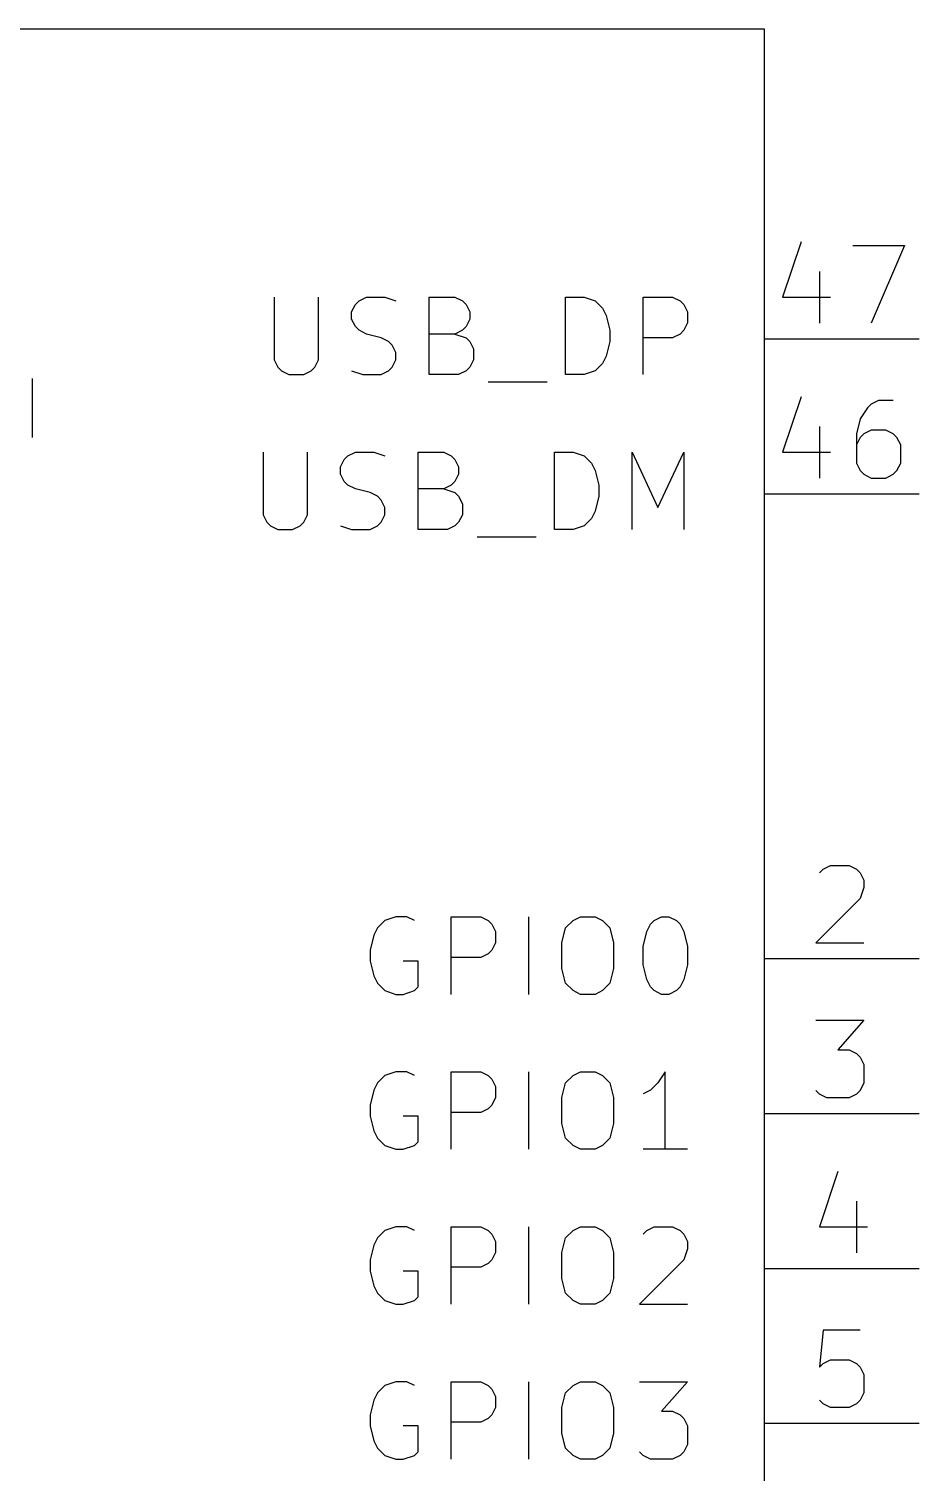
# Model space of a CAD drawing. Extents: x 0.4 to 16.1, y -11.3 to -0.4.
# Drawn here: x 4.176 to 4.75, y -6.632 to -5.7 of the extents above; entities that cross this region are included whole.
import ezdxf

# ---------------------------------------------------------------- set-up
doc = ezdxf.new("R2010")
doc.units = 0
doc.header["$MEASUREMENT"] = 0
for name, color, linetype in [('CYAN2', 4, 'CONTINUOUS'), ('LYELLOW', 51, 'CONTINUOUS'), ('RED2', 1, 'CONTINUOUS'), ('RED3', 11, 'CONTINUOUS')]:
    doc.layers.add(name, color=color, linetype=linetype)

msp = doc.modelspace()

# ---------------------------------------------------------------- linework, layer by layer
at = {"layer": 'CYAN2', "linetype": 'CONTINUOUS'}
for p, q in [((4.33381, -5.87313), (4.33381, -5.91361)), ((4.33381, -5.87313), (4.33381, -5.91361)), ((4.36238, -5.91361), (4.36238, -5.87313)), ((4.36238, -5.91361), (4.36238, -5.87313)), ((4.38619, -5.87789), (4.38857, -5.87551)), ((4.38619, -5.87789), (4.38857, -5.87551)), ((4.38857, -5.87551), (4.39333, -5.87313)), ((4.38857, -5.87551), (4.39333, -5.87313)), ((4.39333, -5.87313), (4.40524, -5.87313)), ((4.39333, -5.87313), (4.40524, -5.87313)), ((4.40524, -5.87313), (4.41238, -5.87551)), ((4.40524, -5.87313), (4.41238, -5.87551)), ((4.43381, -5.92313), (4.43381, -5.87313)), ((4.43381, -5.87313), (4.45048, -5.87313)), ((4.43381, -5.92313), (4.43381, -5.87313)), ((4.43381, -5.87313), (4.45048, -5.87313)), ((4.45048, -5.87313), (4.45524, -5.87551)), ((4.45048, -5.87313), (4.45524, -5.87551)), ((4.45524, -5.87551), (4.45762, -5.87789)), ((4.45524, -5.87551), (4.45762, -5.87789)), ((4.5219, -5.92313), (4.5219, -5.87313)), ((4.5219, -5.87313), (4.53381, -5.87313)), ((4.5219, -5.92313), (4.5219, -5.87313)), ((4.5219, -5.87313), (4.53381, -5.87313)), ((4.53381, -5.87313), (4.54095, -5.87551)), ((4.53381, -5.87313), (4.54095, -5.87551)), ((4.54095, -5.87551), (4.54571, -5.88028)), ((4.54095, -5.87551), (4.54571, -5.88028)), ((4.5719, -5.92313), (4.5719, -5.87313)), ((4.5719, -5.87313), (4.59095, -5.87313)), ((4.5719, -5.92313), (4.5719, -5.87313)), ((4.5719, -5.87313), (4.59095, -5.87313)), ((4.59095, -5.87313), (4.59571, -5.87551)), ((4.59095, -5.87313), (4.59571, -5.87551)), ((4.59571, -5.87551), (4.59809, -5.87789)), ((4.59571, -5.87551), (4.59809, -5.87789)), ((4.38381, -5.88265), (4.38619, -5.87789)), ((4.38381, -5.88265), (4.38619, -5.87789)), ((4.38381, -5.88742), (4.38381, -5.88265)), ((4.38381, -5.88742), (4.38381, -5.88265)), ((4.45762, -5.87789), (4.46, -5.88265)), ((4.45762, -5.87789), (4.46, -5.88265)), ((4.46, -5.88265), (4.46, -5.88742)), ((4.46, -5.88265), (4.46, -5.88742)), ((4.54571, -5.88028), (4.54809, -5.88504)), ((4.54571, -5.88028), (4.54809, -5.88504)), ((4.54809, -5.88504), (4.55047, -5.89456)), ((4.54809, -5.88504), (4.55047, -5.89456)), ((4.59809, -5.87789), (4.60047, -5.88265)), ((4.59809, -5.87789), (4.60047, -5.88265)), ((4.60047, -5.88265), (4.60047, -5.8898)), ((4.60047, -5.88265), (4.60047, -5.8898)), ((4.38619, -5.89218), (4.38381, -5.88742)), ((4.38619, -5.89218), (4.38381, -5.88742)), ((4.38857, -5.89456), (4.38619, -5.89218)), ((4.38857, -5.89456), (4.38619, -5.89218)), ((4.39333, -5.89694), (4.38857, -5.89456)), ((4.39333, -5.89694), (4.38857, -5.89456)), ((4.45524, -5.89456), (4.45048, -5.89694)), ((4.45524, -5.89456), (4.45048, -5.89694)), ((4.45762, -5.89218), (4.45524, -5.89456)), ((4.45762, -5.89218), (4.45524, -5.89456)), ((4.46, -5.88742), (4.45762, -5.89218)), ((4.46, -5.88742), (4.45762, -5.89218)), ((4.55047, -5.89456), (4.55047, -5.9017)), ((4.55047, -5.89456), (4.55047, -5.9017)), ((4.59809, -5.89456), (4.59571, -5.89694)), ((4.59809, -5.89456), (4.59571, -5.89694)), ((4.60047, -5.8898), (4.59809, -5.89456)), ((4.60047, -5.8898), (4.59809, -5.89456)), ((4.40286, -5.89932), (4.39333, -5.89694)), ((4.40286, -5.89932), (4.39333, -5.89694)), ((4.40762, -5.9017), (4.40286, -5.89932)), ((4.40762, -5.9017), (4.40286, -5.89932)), ((4.41, -5.90408), (4.40762, -5.9017)), ((4.41, -5.90408), (4.40762, -5.9017)), ((4.41238, -5.90885), (4.41, -5.90408)), ((4.41238, -5.90885), (4.41, -5.90408)), ((4.45048, -5.89694), (4.43381, -5.89694)), ((4.45048, -5.89694), (4.43381, -5.89694)), ((4.45048, -5.89694), (4.45762, -5.89932)), ((4.45048, -5.89694), (4.45762, -5.89932)), ((4.45762, -5.89932), (4.46, -5.9017)), ((4.45762, -5.89932), (4.46, -5.9017)), ((4.46, -5.9017), (4.46238, -5.90646)), ((4.46, -5.9017), (4.46238, -5.90646)), ((4.55047, -5.9017), (4.54809, -5.91122)), ((4.55047, -5.9017), (4.54809, -5.91122)), ((4.59095, -5.89932), (4.5719, -5.89932)), ((4.59095, -5.89932), (4.5719, -5.89932)), ((4.59571, -5.89694), (4.59095, -5.89932)), ((4.59571, -5.89694), (4.59095, -5.89932)), ((4.33381, -5.91361), (4.33619, -5.91837)), ((4.33381, -5.91361), (4.33619, -5.91837)), ((4.36, -5.91837), (4.36238, -5.91361)), ((4.36, -5.91837), (4.36238, -5.91361)), ((4.41, -5.91837), (4.41238, -5.91361)), ((4.41, -5.91837), (4.41238, -5.91361)), ((4.41238, -5.91361), (4.41238, -5.90885)), ((4.41238, -5.91361), (4.41238, -5.90885)), ((4.46238, -5.91361), (4.46, -5.91837)), ((4.46238, -5.91361), (4.46, -5.91837)), ((4.46238, -5.90646), (4.46238, -5.91361)), ((4.46238, -5.90646), (4.46238, -5.91361)), ((4.54809, -5.91122), (4.54571, -5.91599)), ((4.54809, -5.91122), (4.54571, -5.91599)), ((4.33619, -5.91837), (4.33857, -5.92075)), ((4.33619, -5.91837), (4.33857, -5.92075)), ((4.33857, -5.92075), (4.34333, -5.92313)), ((4.33857, -5.92075), (4.34333, -5.92313)), ((4.34333, -5.92313), (4.35285, -5.92313)), ((4.34333, -5.92313), (4.35285, -5.92313)), ((4.35285, -5.92313), (4.35762, -5.92075)), ((4.35285, -5.92313), (4.35762, -5.92075)), ((4.35762, -5.92075), (4.36, -5.91837)), ((4.35762, -5.92075), (4.36, -5.91837)), ((4.38381, -5.92075), (4.39095, -5.92313)), ((4.38381, -5.92075), (4.39095, -5.92313)), ((4.39095, -5.92313), (4.40286, -5.92313)), ((4.39095, -5.92313), (4.40286, -5.92313)), ((4.40286, -5.92313), (4.40762, -5.92075)), ((4.40286, -5.92313), (4.40762, -5.92075)), ((4.40762, -5.92075), (4.41, -5.91837)), ((4.40762, -5.92075), (4.41, -5.91837)), ((4.45285, -5.92313), (4.43381, -5.92313)), ((4.45285, -5.92313), (4.43381, -5.92313)), ((4.45762, -5.92075), (4.45285, -5.92313)), ((4.45762, -5.92075), (4.45285, -5.92313)), ((4.46, -5.91837), (4.45762, -5.92075)), ((4.46, -5.91837), (4.45762, -5.92075)), ((4.53381, -5.92313), (4.5219, -5.92313)), ((4.53381, -5.92313), (4.5219, -5.92313)), ((4.54095, -5.92075), (4.53381, -5.92313)), ((4.54095, -5.92075), (4.53381, -5.92313)), ((4.54571, -5.91599), (4.54095, -5.92075)), ((4.54571, -5.91599), (4.54095, -5.92075)), ((4.17789, -5.96381), (4.17789, -5.92571)), ((4.17789, -5.96381), (4.17789, -5.92571)), ((4.47191, -5.92789), (4.51, -5.92789)), ((4.47191, -5.92789), (4.51, -5.92789)), ((4.32667, -5.97313), (4.32667, -6.01361)), ((4.32667, -5.97313), (4.32667, -6.01361)), ((4.35524, -6.01361), (4.35524, -5.97313)), ((4.35524, -6.01361), (4.35524, -5.97313)), ((4.37667, -5.98265), (4.37905, -5.97789)), ((4.37667, -5.98265), (4.37905, -5.97789)), ((4.37905, -5.97789), (4.38143, -5.97551)), ((4.37905, -5.97789), (4.38143, -5.97551)), ((4.38143, -5.97551), (4.38619, -5.97313)), ((4.38143, -5.97551), (4.38619, -5.97313)), ((4.38619, -5.97313), (4.39809, -5.97313)), ((4.38619, -5.97313), (4.39809, -5.97313)), ((4.39809, -5.97313), (4.40524, -5.97551)), ((4.39809, -5.97313), (4.40524, -5.97551)), ((4.42667, -6.02313), (4.42667, -5.97313)), ((4.42667, -5.97313), (4.44333, -5.97313)), ((4.42667, -6.02313), (4.42667, -5.97313)), ((4.42667, -5.97313), (4.44333, -5.97313)), ((4.44333, -5.97313), (4.44809, -5.97551)), ((4.44333, -5.97313), (4.44809, -5.97551)), ((4.44809, -5.97551), (4.45048, -5.97789)), ((4.44809, -5.97551), (4.45048, -5.97789)), ((4.45048, -5.97789), (4.45286, -5.98265)), ((4.45048, -5.97789), (4.45286, -5.98265)), ((4.51476, -6.02313), (4.51476, -5.97313)), ((4.51476, -5.97313), (4.52667, -5.97313)), ((4.51476, -6.02313), (4.51476, -5.97313)), ((4.51476, -5.97313), (4.52667, -5.97313)), ((4.52667, -5.97313), (4.53381, -5.97551)), ((4.52667, -5.97313), (4.53381, -5.97551)), ((4.53381, -5.97551), (4.53857, -5.98028)), ((4.53381, -5.97551), (4.53857, -5.98028)), ((4.56476, -6.02313), (4.56476, -5.97313)), ((4.56476, -5.97313), (4.58143, -6.00885)), ((4.56476, -6.02313), (4.56476, -5.97313)), ((4.56476, -5.97313), (4.58143, -6.00885)), ((4.58143, -6.00885), (4.59809, -5.97313)), ((4.58143, -6.00885), (4.59809, -5.97313)), ((4.59809, -5.97313), (4.59809, -6.02313)), ((4.59809, -5.97313), (4.59809, -6.02313)), ((4.37667, -5.98742), (4.37667, -5.98265)), ((4.37667, -5.98742), (4.37667, -5.98265)), ((4.37905, -5.99218), (4.37667, -5.98742)), ((4.37905, -5.99218), (4.37667, -5.98742)), ((4.45286, -5.98742), (4.45048, -5.99218)), ((4.45286, -5.98742), (4.45048, -5.99218)), ((4.45286, -5.98265), (4.45286, -5.98742)), ((4.45286, -5.98265), (4.45286, -5.98742)), ((4.53857, -5.98028), (4.54095, -5.98504)), ((4.53857, -5.98028), (4.54095, -5.98504)), ((4.54095, -5.98504), (4.54333, -5.99456)), ((4.54095, -5.98504), (4.54333, -5.99456)), ((4.38143, -5.99456), (4.37905, -5.99218)), ((4.38143, -5.99456), (4.37905, -5.99218)), ((4.38619, -5.99694), (4.38143, -5.99456)), ((4.38619, -5.99694), (4.38143, -5.99456)), ((4.39572, -5.99932), (4.38619, -5.99694)), ((4.39572, -5.99932), (4.38619, -5.99694)), ((4.44333, -5.99694), (4.42667, -5.99694)), ((4.44333, -5.99694), (4.42667, -5.99694)), ((4.44809, -5.99456), (4.44333, -5.99694)), ((4.44809, -5.99456), (4.44333, -5.99694)), ((4.44333, -5.99694), (4.45048, -5.99932)), ((4.44333, -5.99694), (4.45048, -5.99932)), ((4.45048, -5.99218), (4.44809, -5.99456)), ((4.45048, -5.99218), (4.44809, -5.99456)), ((4.54333, -5.99456), (4.54333, -6.0017)), ((4.54333, -5.99456), (4.54333, -6.0017)), ((4.40048, -6.0017), (4.39572, -5.99932)), ((4.40048, -6.0017), (4.39572, -5.99932)), ((4.40286, -6.00408), (4.40048, -6.0017)), ((4.40286, -6.00408), (4.40048, -6.0017)), ((4.40524, -6.00885), (4.40286, -6.00408)), ((4.40524, -6.00885), (4.40286, -6.00408)), ((4.45048, -5.99932), (4.45286, -6.0017)), ((4.45048, -5.99932), (4.45286, -6.0017)), ((4.45286, -6.0017), (4.45524, -6.00646)), ((4.45286, -6.0017), (4.45524, -6.00646)), ((4.45524, -6.00646), (4.45524, -6.01361)), ((4.45524, -6.00646), (4.45524, -6.01361)), ((4.54333, -6.0017), (4.54095, -6.01122)), ((4.54333, -6.0017), (4.54095, -6.01122)), ((4.32667, -6.01361), (4.32905, -6.01837)), ((4.32667, -6.01361), (4.32905, -6.01837)), ((4.35286, -6.01837), (4.35524, -6.01361)), ((4.35286, -6.01837), (4.35524, -6.01361)), ((4.40286, -6.01837), (4.40524, -6.01361)), ((4.40286, -6.01837), (4.40524, -6.01361)), ((4.40524, -6.01361), (4.40524, -6.00885)), ((4.40524, -6.01361), (4.40524, -6.00885)), ((4.45524, -6.01361), (4.45286, -6.01837)), ((4.45524, -6.01361), (4.45286, -6.01837)), ((4.53857, -6.01599), (4.53381, -6.02075)), ((4.53857, -6.01599), (4.53381, -6.02075)), ((4.54095, -6.01122), (4.53857, -6.01599)), ((4.54095, -6.01122), (4.53857, -6.01599)), ((4.32905, -6.01837), (4.33143, -6.02075)), ((4.32905, -6.01837), (4.33143, -6.02075)), ((4.33143, -6.02075), (4.33619, -6.02313)), ((4.33143, -6.02075), (4.33619, -6.02313)), ((4.33619, -6.02313), (4.34571, -6.02313)), ((4.33619, -6.02313), (4.34571, -6.02313)), ((4.34571, -6.02313), (4.35048, -6.02075)), ((4.34571, -6.02313), (4.35048, -6.02075)), ((4.35048, -6.02075), (4.35286, -6.01837)), ((4.35048, -6.02075), (4.35286, -6.01837)), ((4.37667, -6.02075), (4.38381, -6.02313)), ((4.37667, -6.02075), (4.38381, -6.02313)), ((4.38381, -6.02313), (4.39572, -6.02313)), ((4.38381, -6.02313), (4.39572, -6.02313)), ((4.39572, -6.02313), (4.40048, -6.02075)), ((4.39572, -6.02313), (4.40048, -6.02075)), ((4.40048, -6.02075), (4.40286, -6.01837)), ((4.40048, -6.02075), (4.40286, -6.01837)), ((4.44571, -6.02313), (4.42667, -6.02313)), ((4.44571, -6.02313), (4.42667, -6.02313)), ((4.45048, -6.02075), (4.44571, -6.02313)), ((4.45048, -6.02075), (4.44571, -6.02313)), ((4.45286, -6.01837), (4.45048, -6.02075)), ((4.45286, -6.01837), (4.45048, -6.02075)), ((4.52667, -6.02313), (4.51476, -6.02313)), ((4.52667, -6.02313), (4.51476, -6.02313)), ((4.53381, -6.02075), (4.52667, -6.02313)), ((4.53381, -6.02075), (4.52667, -6.02313)), ((4.46476, -6.02789), (4.50286, -6.02789)), ((4.46476, -6.02789), (4.50286, -6.02789)), ((4.40524, -6.27551), (4.40047, -6.28028)), ((4.40524, -6.27551), (4.40047, -6.28028)), ((4.41238, -6.27313), (4.40524, -6.27551)), ((4.41238, -6.27313), (4.40524, -6.27551)), ((4.41952, -6.27313), (4.41238, -6.27313)), ((4.41952, -6.27313), (4.41238, -6.27313)), ((4.42428, -6.27551), (4.41952, -6.27313)), ((4.42428, -6.27551), (4.41952, -6.27313)), ((4.44809, -6.32313), (4.44809, -6.27313)), ((4.44809, -6.27313), (4.46714, -6.27313)), ((4.44809, -6.32313), (4.44809, -6.27313)), ((4.44809, -6.27313), (4.46714, -6.27313)), ((4.46714, -6.27313), (4.4719, -6.27551)), ((4.46714, -6.27313), (4.4719, -6.27551)), ((4.4719, -6.27551), (4.47428, -6.27789)), ((4.4719, -6.27551), (4.47428, -6.27789)), ((4.47428, -6.27789), (4.47666, -6.28265)), ((4.47428, -6.27789), (4.47666, -6.28265)), ((4.49809, -6.32313), (4.49809, -6.27313)), ((4.49809, -6.32313), (4.49809, -6.27313)), ((4.5219, -6.28028), (4.52667, -6.27551)), ((4.5219, -6.28028), (4.52667, -6.27551)), ((4.52667, -6.27551), (4.53143, -6.27313)), ((4.52667, -6.27551), (4.53143, -6.27313)), ((4.53143, -6.27313), (4.54095, -6.27313)), ((4.53143, -6.27313), (4.54095, -6.27313)), ((4.54095, -6.27313), (4.54571, -6.27551)), ((4.54095, -6.27313), (4.54571, -6.27551)), ((4.54571, -6.27551), (4.55047, -6.28028)), ((4.54571, -6.27551), (4.55047, -6.28028)), ((4.57428, -6.28265), (4.57667, -6.27789)), ((4.57428, -6.28265), (4.57667, -6.27789)), ((4.57667, -6.27789), (4.57905, -6.27551)), ((4.57667, -6.27789), (4.57905, -6.27551)), ((4.57905, -6.27551), (4.58381, -6.27313)), ((4.57905, -6.27551), (4.58381, -6.27313)), ((4.58381, -6.27313), (4.58857, -6.27313)), ((4.58381, -6.27313), (4.58857, -6.27313)), ((4.58857, -6.27313), (4.59333, -6.27551)), ((4.58857, -6.27313), (4.59333, -6.27551)), ((4.59333, -6.27551), (4.59571, -6.27789)), ((4.59333, -6.27551), (4.59571, -6.27789)), ((4.59571, -6.27789), (4.59809, -6.28265)), ((4.59571, -6.27789), (4.59809, -6.28265)), ((4.39809, -6.28504), (4.39571, -6.29456)), ((4.39809, -6.28504), (4.39571, -6.29456)), ((4.40047, -6.28028), (4.39809, -6.28504)), ((4.40047, -6.28028), (4.39809, -6.28504)), ((4.47666, -6.28265), (4.47666, -6.2898)), ((4.47666, -6.28265), (4.47666, -6.2898)), ((4.51952, -6.2898), (4.5219, -6.28028)), ((4.51952, -6.2898), (4.5219, -6.28028)), ((4.55047, -6.28028), (4.55285, -6.2898)), ((4.55047, -6.28028), (4.55285, -6.2898)), ((4.57191, -6.29218), (4.57428, -6.28265)), ((4.57191, -6.29218), (4.57428, -6.28265)), ((4.59809, -6.28265), (4.60048, -6.29218)), ((4.59809, -6.28265), (4.60048, -6.29218)), ((4.39571, -6.29456), (4.39571, -6.3017)), ((4.39571, -6.29456), (4.39571, -6.3017)), ((4.4719, -6.29694), (4.46714, -6.29932)), ((4.4719, -6.29694), (4.46714, -6.29932)), ((4.47428, -6.29456), (4.4719, -6.29694)), ((4.47428, -6.29456), (4.4719, -6.29694)), ((4.47666, -6.2898), (4.47428, -6.29456)), ((4.47666, -6.2898), (4.47428, -6.29456)), ((4.51952, -6.30646), (4.51952, -6.2898)), ((4.51952, -6.30646), (4.51952, -6.2898)), ((4.55285, -6.2898), (4.55285, -6.30646)), ((4.55285, -6.2898), (4.55285, -6.30646)), ((4.57191, -6.30408), (4.57191, -6.29218)), ((4.57191, -6.30408), (4.57191, -6.29218)), ((4.60048, -6.29218), (4.60048, -6.30408)), ((4.60048, -6.29218), (4.60048, -6.30408)), ((4.39571, -6.3017), (4.39809, -6.31122)), ((4.39571, -6.3017), (4.39809, -6.31122)), ((4.42666, -6.3017), (4.41714, -6.3017)), ((4.42666, -6.3017), (4.41714, -6.3017)), ((4.42666, -6.31837), (4.42666, -6.3017)), ((4.42666, -6.31837), (4.42666, -6.3017)), ((4.46714, -6.29932), (4.44809, -6.29932)), ((4.46714, -6.29932), (4.44809, -6.29932)), ((4.57428, -6.31361), (4.57191, -6.30408)), ((4.57428, -6.31361), (4.57191, -6.30408)), ((4.60048, -6.30408), (4.59809, -6.31361)), ((4.60048, -6.30408), (4.59809, -6.31361)), ((4.39809, -6.31122), (4.40047, -6.31599)), ((4.39809, -6.31122), (4.40047, -6.31599)), ((4.5219, -6.31599), (4.51952, -6.30646)), ((4.5219, -6.31599), (4.51952, -6.30646)), ((4.55285, -6.30646), (4.55047, -6.31599)), ((4.55285, -6.30646), (4.55047, -6.31599)), ((4.57667, -6.31837), (4.57428, -6.31361)), ((4.57667, -6.31837), (4.57428, -6.31361)), ((4.59809, -6.31361), (4.59571, -6.31837)), ((4.59809, -6.31361), (4.59571, -6.31837)), ((4.40047, -6.31599), (4.40524, -6.32075)), ((4.40047, -6.31599), (4.40524, -6.32075)), ((4.40524, -6.32075), (4.41238, -6.32313)), ((4.40524, -6.32075), (4.41238, -6.32313)), ((4.41238, -6.32313), (4.41714, -6.32313)), ((4.41238, -6.32313), (4.41714, -6.32313)), ((4.41714, -6.32313), (4.42428, -6.32075)), ((4.41714, -6.32313), (4.42428, -6.32075)), ((4.42428, -6.32075), (4.42666, -6.31837)), ((4.42428, -6.32075), (4.42666, -6.31837)), ((4.52667, -6.32075), (4.5219, -6.31599)), ((4.52667, -6.32075), (4.5219, -6.31599)), ((4.53143, -6.32313), (4.52667, -6.32075)), ((4.53143, -6.32313), (4.52667, -6.32075)), ((4.54095, -6.32313), (4.53143, -6.32313)), ((4.54095, -6.32313), (4.53143, -6.32313)), ((4.54571, -6.32075), (4.54095, -6.32313)), ((4.54571, -6.32075), (4.54095, -6.32313)), ((4.55047, -6.31599), (4.54571, -6.32075)), ((4.55047, -6.31599), (4.54571, -6.32075)), ((4.57905, -6.32075), (4.57667, -6.31837)), ((4.57905, -6.32075), (4.57667, -6.31837)), ((4.58381, -6.32313), (4.57905, -6.32075)), ((4.58381, -6.32313), (4.57905, -6.32075)), ((4.58857, -6.32313), (4.58381, -6.32313)), ((4.58857, -6.32313), (4.58381, -6.32313)), ((4.59333, -6.32075), (4.58857, -6.32313)), ((4.59333, -6.32075), (4.58857, -6.32313)), ((4.59571, -6.31837), (4.59333, -6.32075)), ((4.59571, -6.31837), (4.59333, -6.32075)), ((4.40047, -6.38028), (4.39809, -6.38504)), ((4.40047, -6.38028), (4.39809, -6.38504)), ((4.40524, -6.37551), (4.40047, -6.38028)), ((4.40524, -6.37551), (4.40047, -6.38028)), ((4.41238, -6.37313), (4.40524, -6.37551)), ((4.41238, -6.37313), (4.40524, -6.37551)), ((4.41952, -6.37313), (4.41238, -6.37313)), ((4.41952, -6.37313), (4.41238, -6.37313)), ((4.42428, -6.37551), (4.41952, -6.37313)), ((4.42428, -6.37551), (4.41952, -6.37313)), ((4.44809, -6.42313), (4.44809, -6.37313)), ((4.44809, -6.37313), (4.46714, -6.37313)), ((4.44809, -6.42313), (4.44809, -6.37313)), ((4.44809, -6.37313), (4.46714, -6.37313)), ((4.46714, -6.37313), (4.4719, -6.37551)), ((4.46714, -6.37313), (4.4719, -6.37551)), ((4.4719, -6.37551), (4.47428, -6.37789)), ((4.4719, -6.37551), (4.47428, -6.37789)), ((4.47428, -6.37789), (4.47666, -6.38265)), ((4.47428, -6.37789), (4.47666, -6.38265)), ((4.49809, -6.42313), (4.49809, -6.37313)), ((4.49809, -6.42313), (4.49809, -6.37313)), ((4.51952, -6.3898), (4.5219, -6.38028)), ((4.51952, -6.3898), (4.5219, -6.38028)), ((4.5219, -6.38028), (4.52667, -6.37551)), ((4.5219, -6.38028), (4.52667, -6.37551)), ((4.52667, -6.37551), (4.53143, -6.37313)), ((4.52667, -6.37551), (4.53143, -6.37313)), ((4.53143, -6.37313), (4.54095, -6.37313)), ((4.53143, -6.37313), (4.54095, -6.37313)), ((4.54095, -6.37313), (4.54571, -6.37551)), ((4.54095, -6.37313), (4.54571, -6.37551)), ((4.54571, -6.37551), (4.55047, -6.38028)), ((4.54571, -6.37551), (4.55047, -6.38028)), ((4.55047, -6.38028), (4.55285, -6.3898)), ((4.55047, -6.38028), (4.55285, -6.3898)), ((4.58143, -6.38028), (4.57667, -6.38504)), ((4.58143, -6.38028), (4.57667, -6.38504)), ((4.58619, -6.37313), (4.58143, -6.38028)), ((4.58619, -6.37313), (4.58143, -6.38028)), ((4.58619, -6.42313), (4.58619, -6.37313)), ((4.58619, -6.42313), (4.58619, -6.37313)), ((4.39809, -6.38504), (4.39571, -6.39456)), ((4.39809, -6.38504), (4.39571, -6.39456)), ((4.47666, -6.3898), (4.47428, -6.39456)), ((4.47666, -6.3898), (4.47428, -6.39456)), ((4.47666, -6.38265), (4.47666, -6.3898)), ((4.47666, -6.38265), (4.47666, -6.3898)), ((4.51952, -6.40646), (4.51952, -6.3898)), ((4.51952, -6.40646), (4.51952, -6.3898)), ((4.55285, -6.3898), (4.55285, -6.40646)), ((4.55285, -6.3898), (4.55285, -6.40646)), ((4.57667, -6.38504), (4.57191, -6.38742)), ((4.57667, -6.38504), (4.57191, -6.38742)), ((4.39571, -6.39456), (4.39571, -6.4017)), ((4.39571, -6.39456), (4.39571, -6.4017)), ((4.46714, -6.39932), (4.44809, -6.39932)), ((4.46714, -6.39932), (4.44809, -6.39932)), ((4.4719, -6.39694), (4.46714, -6.39932)), ((4.4719, -6.39694), (4.46714, -6.39932)), ((4.47428, -6.39456), (4.4719, -6.39694)), ((4.47428, -6.39456), (4.4719, -6.39694)), ((4.39571, -6.4017), (4.39809, -6.41122)), ((4.39571, -6.4017), (4.39809, -6.41122)), ((4.42666, -6.4017), (4.41714, -6.4017)), ((4.42666, -6.4017), (4.41714, -6.4017)), ((4.42666, -6.41837), (4.42666, -6.4017)), ((4.42666, -6.41837), (4.42666, -6.4017)), ((4.5219, -6.41599), (4.51952, -6.40646)), ((4.5219, -6.41599), (4.51952, -6.40646)), ((4.55285, -6.40646), (4.55047, -6.41599)), ((4.55285, -6.40646), (4.55047, -6.41599)), ((4.39809, -6.41122), (4.40047, -6.41599)), ((4.39809, -6.41122), (4.40047, -6.41599)), ((4.40047, -6.41599), (4.40524, -6.42075)), ((4.40047, -6.41599), (4.40524, -6.42075)), ((4.52667, -6.42075), (4.5219, -6.41599)), ((4.52667, -6.42075), (4.5219, -6.41599)), ((4.55047, -6.41599), (4.54571, -6.42075)), ((4.55047, -6.41599), (4.54571, -6.42075)), ((4.40524, -6.42075), (4.41238, -6.42313)), ((4.40524, -6.42075), (4.41238, -6.42313)), ((4.41238, -6.42313), (4.41714, -6.42313)), ((4.41238, -6.42313), (4.41714, -6.42313)), ((4.41714, -6.42313), (4.42428, -6.42075)), ((4.41714, -6.42313), (4.42428, -6.42075)), ((4.42428, -6.42075), (4.42666, -6.41837)), ((4.42428, -6.42075), (4.42666, -6.41837)), ((4.53143, -6.42313), (4.52667, -6.42075)), ((4.53143, -6.42313), (4.52667, -6.42075)), ((4.54095, -6.42313), (4.53143, -6.42313)), ((4.54095, -6.42313), (4.53143, -6.42313)), ((4.54571, -6.42075), (4.54095, -6.42313)), ((4.54571, -6.42075), (4.54095, -6.42313)), ((4.60048, -6.42313), (4.57191, -6.42313)), ((4.60048, -6.42313), (4.57191, -6.42313)), ((4.41238, -6.47313), (4.40524, -6.47551)), ((4.41238, -6.47313), (4.40524, -6.47551)), ((4.41952, -6.47313), (4.41238, -6.47313)), ((4.41952, -6.47313), (4.41238, -6.47313)), ((4.42428, -6.47551), (4.41952, -6.47313)), ((4.42428, -6.47551), (4.41952, -6.47313)), ((4.44809, -6.52313), (4.44809, -6.47313)), ((4.44809, -6.47313), (4.46714, -6.47313)), ((4.44809, -6.52313), (4.44809, -6.47313)), ((4.44809, -6.47313), (4.46714, -6.47313)), ((4.46714, -6.47313), (4.4719, -6.47551)), ((4.46714, -6.47313), (4.4719, -6.47551)), ((4.49809, -6.52313), (4.49809, -6.47313)), ((4.49809, -6.52313), (4.49809, -6.47313)), ((4.52667, -6.47551), (4.53143, -6.47313)), ((4.52667, -6.47551), (4.53143, -6.47313)), ((4.53143, -6.47313), (4.54095, -6.47313)), ((4.53143, -6.47313), (4.54095, -6.47313)), ((4.54095, -6.47313), (4.54571, -6.47551)), ((4.54095, -6.47313), (4.54571, -6.47551)), ((4.57428, -6.47551), (4.57905, -6.47313)), ((4.57428, -6.47551), (4.57905, -6.47313)), ((4.57905, -6.47313), (4.59095, -6.47313)), ((4.57905, -6.47313), (4.59095, -6.47313)), ((4.59095, -6.47313), (4.59571, -6.47551)), ((4.59095, -6.47313), (4.59571, -6.47551)), ((4.40047, -6.48028), (4.39809, -6.48504)), ((4.40047, -6.48028), (4.39809, -6.48504)), ((4.40524, -6.47551), (4.40047, -6.48028)), ((4.40524, -6.47551), (4.40047, -6.48028)), ((4.4719, -6.47551), (4.47428, -6.47789)), ((4.4719, -6.47551), (4.47428, -6.47789)), ((4.47428, -6.47789), (4.47666, -6.48265)), ((4.47428, -6.47789), (4.47666, -6.48265)), ((4.47666, -6.48265), (4.47666, -6.4898)), ((4.47666, -6.48265), (4.47666, -6.4898)), ((4.51952, -6.4898), (4.5219, -6.48028)), ((4.51952, -6.4898), (4.5219, -6.48028)), ((4.5219, -6.48028), (4.52667, -6.47551)), ((4.5219, -6.48028), (4.52667, -6.47551)), ((4.54571, -6.47551), (4.55047, -6.48028)), ((4.54571, -6.47551), (4.55047, -6.48028)), ((4.55047, -6.48028), (4.55285, -6.4898)), ((4.55047, -6.48028), (4.55285, -6.4898)), ((4.57191, -6.47789), (4.57428, -6.47551)), ((4.57191, -6.47789), (4.57428, -6.47551)), ((4.59571, -6.47551), (4.59809, -6.47789)), ((4.59571, -6.47551), (4.59809, -6.47789)), ((4.59809, -6.47789), (4.60048, -6.48265)), ((4.59809, -6.47789), (4.60048, -6.48265)), ((4.60048, -6.48265), (4.60048, -6.48742)), ((4.60048, -6.48265), (4.60048, -6.48742)), ((4.39809, -6.48504), (4.39571, -6.49456)), ((4.39809, -6.48504), (4.39571, -6.49456)), ((4.47666, -6.4898), (4.47428, -6.49456)), ((4.47666, -6.4898), (4.47428, -6.49456)), ((4.51952, -6.50646), (4.51952, -6.4898)), ((4.51952, -6.50646), (4.51952, -6.4898)), ((4.55285, -6.4898), (4.55285, -6.50646)), ((4.55285, -6.4898), (4.55285, -6.50646)), ((4.60048, -6.48742), (4.59809, -6.49456)), ((4.60048, -6.48742), (4.59809, -6.49456)), ((4.39571, -6.49456), (4.39571, -6.5017)), ((4.39571, -6.49456), (4.39571, -6.5017)), ((4.39571, -6.5017), (4.39809, -6.51122)), ((4.39571, -6.5017), (4.39809, -6.51122)), ((4.42666, -6.5017), (4.41714, -6.5017)), ((4.42666, -6.5017), (4.41714, -6.5017)), ((4.42666, -6.51837), (4.42666, -6.5017)), ((4.42666, -6.51837), (4.42666, -6.5017)), ((4.46714, -6.49932), (4.44809, -6.49932)), ((4.46714, -6.49932), (4.44809, -6.49932)), ((4.4719, -6.49694), (4.46714, -6.49932)), ((4.4719, -6.49694), (4.46714, -6.49932)), ((4.47428, -6.49456), (4.4719, -6.49694)), ((4.47428, -6.49456), (4.4719, -6.49694)), ((4.59809, -6.49456), (4.56952, -6.52313)), ((4.59809, -6.49456), (4.56952, -6.52313)), ((4.5219, -6.51599), (4.51952, -6.50646)), ((4.5219, -6.51599), (4.51952, -6.50646)), ((4.55285, -6.50646), (4.55047, -6.51599)), ((4.55285, -6.50646), (4.55047, -6.51599)), ((4.39809, -6.51122), (4.40047, -6.51599)), ((4.39809, -6.51122), (4.40047, -6.51599)), ((4.40047, -6.51599), (4.40524, -6.52075)), ((4.40047, -6.51599), (4.40524, -6.52075)), ((4.42428, -6.52075), (4.42666, -6.51837)), ((4.42428, -6.52075), (4.42666, -6.51837)), ((4.52667, -6.52075), (4.5219, -6.51599)), ((4.52667, -6.52075), (4.5219, -6.51599)), ((4.55047, -6.51599), (4.54571, -6.52075)), ((4.55047, -6.51599), (4.54571, -6.52075)), ((4.40524, -6.52075), (4.41238, -6.52313)), ((4.40524, -6.52075), (4.41238, -6.52313)), ((4.41238, -6.52313), (4.41714, -6.52313)), ((4.41238, -6.52313), (4.41714, -6.52313)), ((4.41714, -6.52313), (4.42428, -6.52075)), ((4.41714, -6.52313), (4.42428, -6.52075)), ((4.53143, -6.52313), (4.52667, -6.52075)), ((4.53143, -6.52313), (4.52667, -6.52075)), ((4.54095, -6.52313), (4.53143, -6.52313)), ((4.54095, -6.52313), (4.53143, -6.52313)), ((4.54571, -6.52075), (4.54095, -6.52313)), ((4.54571, -6.52075), (4.54095, -6.52313)), ((4.56952, -6.52313), (4.60048, -6.52313)), ((4.56952, -6.52313), (4.60048, -6.52313)), ((4.40524, -6.57551), (4.40047, -6.58028)), ((4.40524, -6.57551), (4.40047, -6.58028)), ((4.41238, -6.57313), (4.40524, -6.57551)), ((4.41238, -6.57313), (4.40524, -6.57551)), ((4.41952, -6.57313), (4.41238, -6.57313)), ((4.41952, -6.57313), (4.41238, -6.57313)), ((4.42428, -6.57551), (4.41952, -6.57313)), ((4.42428, -6.57551), (4.41952, -6.57313)), ((4.44809, -6.62313), (4.44809, -6.57313)), ((4.44809, -6.57313), (4.46714, -6.57313)), ((4.44809, -6.62313), (4.44809, -6.57313)), ((4.44809, -6.57313), (4.46714, -6.57313)), ((4.46714, -6.57313), (4.4719, -6.57551)), ((4.46714, -6.57313), (4.4719, -6.57551)), ((4.4719, -6.57551), (4.47428, -6.57789)), ((4.4719, -6.57551), (4.47428, -6.57789)), ((4.49809, -6.62313), (4.49809, -6.57313)), ((4.49809, -6.62313), (4.49809, -6.57313)), ((4.5219, -6.58028), (4.52667, -6.57551)), ((4.5219, -6.58028), (4.52667, -6.57551)), ((4.52667, -6.57551), (4.53143, -6.57313)), ((4.52667, -6.57551), (4.53143, -6.57313)), ((4.53143, -6.57313), (4.54095, -6.57313)), ((4.53143, -6.57313), (4.54095, -6.57313)), ((4.54095, -6.57313), (4.54571, -6.57551)), ((4.54095, -6.57313), (4.54571, -6.57551)), ((4.54571, -6.57551), (4.55047, -6.58028)), ((4.54571, -6.57551), (4.55047, -6.58028)), ((4.56952, -6.57313), (4.60048, -6.57313)), ((4.56952, -6.57313), (4.60048, -6.57313)), ((4.60048, -6.57313), (4.58381, -6.59218)), ((4.60048, -6.57313), (4.58381, -6.59218)), ((4.39809, -6.58504), (4.39571, -6.59456)), ((4.39809, -6.58504), (4.39571, -6.59456)), ((4.40047, -6.58028), (4.39809, -6.58504)), ((4.40047, -6.58028), (4.39809, -6.58504)), ((4.47428, -6.57789), (4.47666, -6.58265)), ((4.47428, -6.57789), (4.47666, -6.58265)), ((4.47666, -6.58265), (4.47666, -6.5898)), ((4.47666, -6.58265), (4.47666, -6.5898)), ((4.51952, -6.5898), (4.5219, -6.58028)), ((4.51952, -6.5898), (4.5219, -6.58028)), ((4.55047, -6.58028), (4.55285, -6.5898)), ((4.55047, -6.58028), (4.55285, -6.5898)), ((4.39571, -6.59456), (4.39571, -6.6017)), ((4.39571, -6.59456), (4.39571, -6.6017)), ((4.47428, -6.59456), (4.4719, -6.59694)), ((4.47428, -6.59456), (4.4719, -6.59694)), ((4.47666, -6.5898), (4.47428, -6.59456)), ((4.47666, -6.5898), (4.47428, -6.59456)), ((4.51952, -6.60646), (4.51952, -6.5898)), ((4.51952, -6.60646), (4.51952, -6.5898)), ((4.55285, -6.5898), (4.55285, -6.60646)), ((4.55285, -6.5898), (4.55285, -6.60646)), ((4.58381, -6.59218), (4.59095, -6.59218)), ((4.58381, -6.59218), (4.59095, -6.59218)), ((4.59095, -6.59218), (4.59571, -6.59456)), ((4.59095, -6.59218), (4.59571, -6.59456)), ((4.59571, -6.59456), (4.59809, -6.59694)), ((4.59571, -6.59456), (4.59809, -6.59694)), ((4.39571, -6.6017), (4.39809, -6.61122)), ((4.39571, -6.6017), (4.39809, -6.61122)), ((4.42666, -6.6017), (4.41714, -6.6017)), ((4.42666, -6.6017), (4.41714, -6.6017)), ((4.42666, -6.61837), (4.42666, -6.6017)), ((4.42666, -6.61837), (4.42666, -6.6017)), ((4.46714, -6.59932), (4.44809, -6.59932)), ((4.46714, -6.59932), (4.44809, -6.59932)), ((4.4719, -6.59694), (4.46714, -6.59932)), ((4.4719, -6.59694), (4.46714, -6.59932)), ((4.59809, -6.59694), (4.60048, -6.6017)), ((4.59809, -6.59694), (4.60048, -6.6017)), ((4.60048, -6.6017), (4.60048, -6.61361)), ((4.60048, -6.6017), (4.60048, -6.61361)), ((4.39809, -6.61122), (4.40047, -6.61599)), ((4.39809, -6.61122), (4.40047, -6.61599)), ((4.5219, -6.61599), (4.51952, -6.60646)), ((4.5219, -6.61599), (4.51952, -6.60646)), ((4.55285, -6.60646), (4.55047, -6.61599)), ((4.55285, -6.60646), (4.55047, -6.61599)), ((4.60048, -6.61361), (4.59809, -6.61837)), ((4.60048, -6.61361), (4.59809, -6.61837)), ((4.40047, -6.61599), (4.40524, -6.62075)), ((4.40047, -6.61599), (4.40524, -6.62075)), ((4.40524, -6.62075), (4.41238, -6.62313)), ((4.40524, -6.62075), (4.41238, -6.62313)), ((4.41714, -6.62313), (4.42428, -6.62075)), ((4.41714, -6.62313), (4.42428, -6.62075)), ((4.42428, -6.62075), (4.42666, -6.61837)), ((4.42428, -6.62075), (4.42666, -6.61837)), ((4.52667, -6.62075), (4.5219, -6.61599)), ((4.52667, -6.62075), (4.5219, -6.61599)), ((4.53143, -6.62313), (4.52667, -6.62075)), ((4.53143, -6.62313), (4.52667, -6.62075)), ((4.54571, -6.62075), (4.54095, -6.62313)), ((4.54571, -6.62075), (4.54095, -6.62313)), ((4.55047, -6.61599), (4.54571, -6.62075)), ((4.55047, -6.61599), (4.54571, -6.62075)), ((4.57191, -6.62075), (4.56952, -6.61837)), ((4.57191, -6.62075), (4.56952, -6.61837)), ((4.57667, -6.62313), (4.57191, -6.62075)), ((4.57667, -6.62313), (4.57191, -6.62075)), ((4.59571, -6.62075), (4.59095, -6.62313)), ((4.59571, -6.62075), (4.59095, -6.62313)), ((4.59809, -6.61837), (4.59571, -6.62075)), ((4.59809, -6.61837), (4.59571, -6.62075)), ((4.41238, -6.62313), (4.41714, -6.62313)), ((4.41238, -6.62313), (4.41714, -6.62313)), ((4.54095, -6.62313), (4.53143, -6.62313)), ((4.54095, -6.62313), (4.53143, -6.62313)), ((4.59095, -6.62313), (4.57667, -6.62313)), ((4.59095, -6.62313), (4.57667, -6.62313))]:
    msp.add_line(p, q, dxfattribs=at)
at = {"layer": 'LYELLOW', "linetype": 'CONTINUOUS'}
for p, q in [((2.35, -5.7), (4.65, -5.7)), ((4.65, -5.7), (4.65, -9.5))]:
    msp.add_line(p, q, dxfattribs=at)
at = {"layer": 'RED2', "linetype": 'CONTINUOUS'}
for p, q in [((2.35, -5.7), (4.65, -5.7)), ((4.65, -5.7), (4.65, -9.5)), ((4.65, -5.9), (4.75, -5.9)), ((4.65, -5.9), (4.75, -5.9)), ((4.65, -6), (4.75, -6)), ((4.65, -6), (4.75, -6)), ((4.65, -6.3), (4.75, -6.3)), ((4.65, -6.3), (4.75, -6.3)), ((4.65, -6.4), (4.75, -6.4)), ((4.65, -6.4), (4.75, -6.4)), ((4.65, -6.5), (4.75, -6.5)), ((4.65, -6.5), (4.75, -6.5)), ((4.65, -6.6), (4.75, -6.6)), ((4.65, -6.6), (4.75, -6.6))]:
    msp.add_line(p, q, dxfattribs=at)
at = {"layer": 'RED3', "linetype": 'CONTINUOUS'}
for p, q in [((4.67381, -5.8375), (4.66191, -5.87321)), ((4.67381, -5.8375), (4.66191, -5.87321)), ((4.70714, -5.83988), (4.74047, -5.83988)), ((4.70714, -5.83988), (4.74047, -5.83988)), ((4.74047, -5.83988), (4.71905, -5.88988)), ((4.74047, -5.83988), (4.71905, -5.88988)), ((4.68571, -5.85655), (4.68571, -5.88988)), ((4.68571, -5.85655), (4.68571, -5.88988)), ((4.66191, -5.87321), (4.69285, -5.87321)), ((4.66191, -5.87321), (4.69285, -5.87321)), ((4.67381, -5.9375), (4.66191, -5.97321)), ((4.67381, -5.9375), (4.66191, -5.97321)), ((4.71905, -5.94226), (4.71667, -5.94464)), ((4.71905, -5.94226), (4.71667, -5.94464)), ((4.72381, -5.93988), (4.71905, -5.94226)), ((4.72381, -5.93988), (4.71905, -5.94226)), ((4.73333, -5.93988), (4.72381, -5.93988)), ((4.73333, -5.93988), (4.72381, -5.93988)), ((4.7119, -5.95178), (4.70952, -5.96131)), ((4.7119, -5.95178), (4.70952, -5.96131)), ((4.71667, -5.94464), (4.7119, -5.95178)), ((4.71667, -5.94464), (4.7119, -5.95178)), ((4.68571, -5.95655), (4.68571, -5.98988)), ((4.68571, -5.95655), (4.68571, -5.98988)), ((4.70952, -5.96131), (4.70952, -5.98035)), ((4.70952, -5.96131), (4.70952, -5.98035)), ((4.71428, -5.96131), (4.7119, -5.96369)), ((4.71428, -5.96131), (4.7119, -5.96369)), ((4.71905, -5.95893), (4.71428, -5.96131)), ((4.71905, -5.95893), (4.71428, -5.96131)), ((4.72857, -5.95893), (4.71905, -5.95893)), ((4.72857, -5.95893), (4.71905, -5.95893)), ((4.73333, -5.96131), (4.72857, -5.95893)), ((4.73333, -5.96131), (4.72857, -5.95893)), ((4.73571, -5.96369), (4.73333, -5.96131)), ((4.73571, -5.96369), (4.73333, -5.96131)), ((4.7119, -5.96369), (4.70952, -5.96845)), ((4.7119, -5.96369), (4.70952, -5.96845)), ((4.73809, -5.96845), (4.73571, -5.96369)), ((4.73809, -5.96845), (4.73571, -5.96369)), ((4.73809, -5.98035), (4.73809, -5.96845)), ((4.73809, -5.98035), (4.73809, -5.96845)), ((4.66191, -5.97321), (4.69285, -5.97321)), ((4.66191, -5.97321), (4.69285, -5.97321)), ((4.70952, -5.98035), (4.7119, -5.98512)), ((4.70952, -5.98035), (4.7119, -5.98512)), ((4.7119, -5.98512), (4.71428, -5.9875)), ((4.7119, -5.98512), (4.71428, -5.9875)), ((4.71428, -5.9875), (4.71905, -5.98988)), ((4.71428, -5.9875), (4.71905, -5.98988)), ((4.72857, -5.98988), (4.73333, -5.9875)), ((4.72857, -5.98988), (4.73333, -5.9875)), ((4.73333, -5.9875), (4.73571, -5.98512)), ((4.73333, -5.9875), (4.73571, -5.98512)), ((4.73571, -5.98512), (4.73809, -5.98035)), ((4.73571, -5.98512), (4.73809, -5.98035)), ((4.71905, -5.98988), (4.72857, -5.98988)), ((4.71905, -5.98988), (4.72857, -5.98988)), ((4.68809, -6.24226), (4.69286, -6.23988)), ((4.68809, -6.24226), (4.69286, -6.23988)), ((4.69286, -6.23988), (4.70476, -6.23988)), ((4.69286, -6.23988), (4.70476, -6.23988)), ((4.70476, -6.23988), (4.70952, -6.24226)), ((4.70476, -6.23988), (4.70952, -6.24226)), ((4.68572, -6.24464), (4.68809, -6.24226)), ((4.68572, -6.24464), (4.68809, -6.24226)), ((4.70952, -6.24226), (4.71191, -6.24464)), ((4.70952, -6.24226), (4.71191, -6.24464)), ((4.71191, -6.24464), (4.71429, -6.2494)), ((4.71191, -6.24464), (4.71429, -6.2494)), ((4.71429, -6.2494), (4.71429, -6.25417)), ((4.71429, -6.2494), (4.71429, -6.25417)), ((4.71429, -6.25417), (4.71191, -6.26131)), ((4.71429, -6.25417), (4.71191, -6.26131)), ((4.71191, -6.26131), (4.68333, -6.28988)), ((4.71191, -6.26131), (4.68333, -6.28988)), ((4.68333, -6.28988), (4.71429, -6.28988)), ((4.68333, -6.28988), (4.71429, -6.28988)), ((4.68333, -6.33988), (4.71429, -6.33988)), ((4.68333, -6.33988), (4.71429, -6.33988)), ((4.71429, -6.33988), (4.69762, -6.35893)), ((4.71429, -6.33988), (4.69762, -6.35893)), ((4.69762, -6.35893), (4.70476, -6.35893)), ((4.69762, -6.35893), (4.70476, -6.35893)), ((4.70476, -6.35893), (4.70952, -6.36131)), ((4.70476, -6.35893), (4.70952, -6.36131)), ((4.70952, -6.36131), (4.71191, -6.36369)), ((4.70952, -6.36131), (4.71191, -6.36369)), ((4.71191, -6.36369), (4.71429, -6.36845)), ((4.71191, -6.36369), (4.71429, -6.36845)), ((4.71429, -6.36845), (4.71429, -6.38035)), ((4.71429, -6.36845), (4.71429, -6.38035)), ((4.71429, -6.38035), (4.71191, -6.38512)), ((4.71429, -6.38035), (4.71191, -6.38512)), ((4.68572, -6.3875), (4.68333, -6.38512)), ((4.68572, -6.3875), (4.68333, -6.38512)), ((4.69048, -6.38988), (4.68572, -6.3875)), ((4.69048, -6.38988), (4.68572, -6.3875)), ((4.70476, -6.38988), (4.69048, -6.38988)), ((4.70476, -6.38988), (4.69048, -6.38988)), ((4.70952, -6.3875), (4.70476, -6.38988)), ((4.70952, -6.3875), (4.70476, -6.38988)), ((4.71191, -6.38512), (4.70952, -6.3875)), ((4.71191, -6.38512), (4.70952, -6.3875)), ((4.69762, -6.4375), (4.68572, -6.47321)), ((4.69762, -6.4375), (4.68572, -6.47321)), ((4.70952, -6.45655), (4.70952, -6.48988)), ((4.70952, -6.45655), (4.70952, -6.48988)), ((4.68572, -6.47321), (4.71667, -6.47321)), ((4.68572, -6.47321), (4.71667, -6.47321)), ((4.68809, -6.53988), (4.68572, -6.56369)), ((4.68809, -6.53988), (4.68572, -6.56369)), ((4.71191, -6.53988), (4.68809, -6.53988)), ((4.71191, -6.53988), (4.68809, -6.53988)), ((4.68572, -6.56369), (4.68809, -6.56131)), ((4.68572, -6.56369), (4.68809, -6.56131)), ((4.68809, -6.56131), (4.69286, -6.55893)), ((4.68809, -6.56131), (4.69286, -6.55893)), ((4.69286, -6.55893), (4.70476, -6.55893)), ((4.69286, -6.55893), (4.70476, -6.55893)), ((4.70476, -6.55893), (4.70952, -6.56131)), ((4.70476, -6.55893), (4.70952, -6.56131)), ((4.70952, -6.56131), (4.71191, -6.56369)), ((4.70952, -6.56131), (4.71191, -6.56369)), ((4.71191, -6.56369), (4.71429, -6.56845)), ((4.71191, -6.56369), (4.71429, -6.56845)), ((4.71429, -6.56845), (4.71429, -6.58035)), ((4.71429, -6.56845), (4.71429, -6.58035)), ((4.68809, -6.5875), (4.68572, -6.58512)), ((4.68809, -6.5875), (4.68572, -6.58512)), ((4.71191, -6.58512), (4.70952, -6.5875)), ((4.71191, -6.58512), (4.70952, -6.5875)), ((4.71429, -6.58035), (4.71191, -6.58512)), ((4.71429, -6.58035), (4.71191, -6.58512)), ((4.69286, -6.58988), (4.68809, -6.5875)), ((4.69286, -6.58988), (4.68809, -6.5875)), ((4.70476, -6.58988), (4.69286, -6.58988)), ((4.70476, -6.58988), (4.69286, -6.58988)), ((4.70952, -6.5875), (4.70476, -6.58988)), ((4.70952, -6.5875), (4.70476, -6.58988))]:
    msp.add_line(p, q, dxfattribs=at)

doc.saveas('drawing.dxf')
